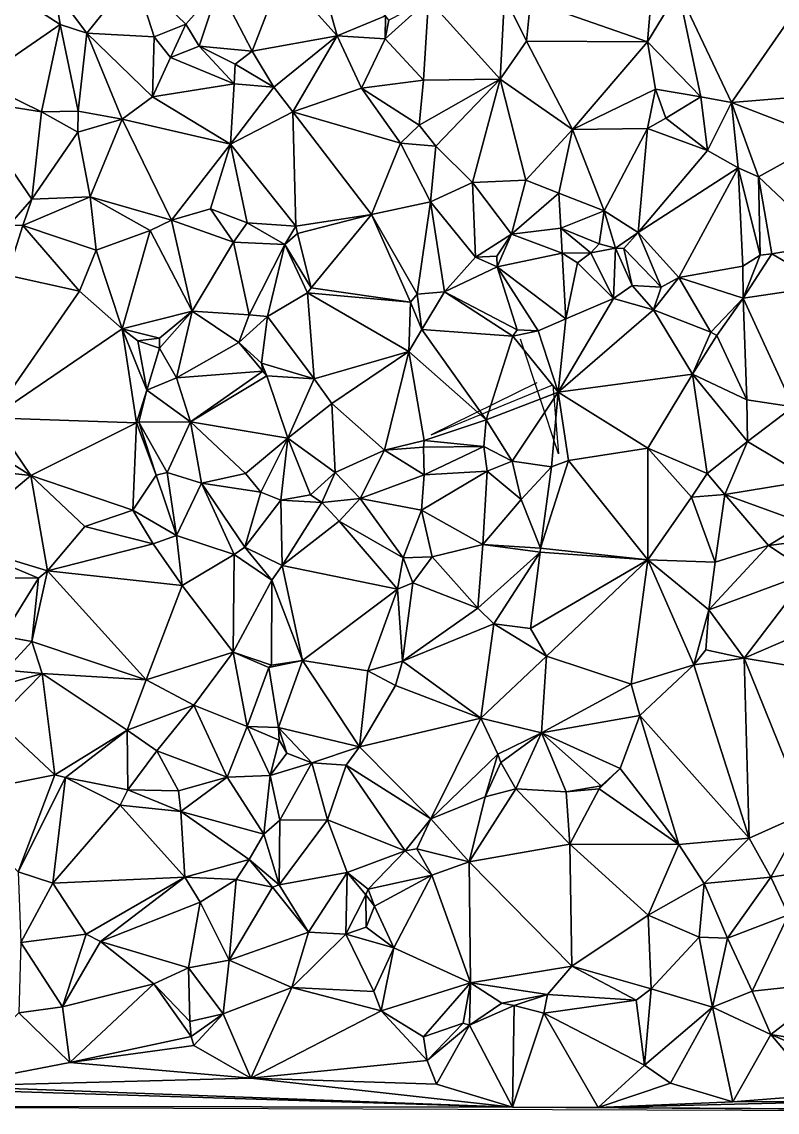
# Model space of a CAD drawing. Header units: metres. Extents: x -15 to 15, y -15 to 15.
# Drawn here: x -4.3 to 4.99, y -14.96 to -1.55 of the extents above; entities that cross this region are included whole.
import ezdxf

# ---------------------------------------------------------------- set-up
doc = ezdxf.new("R2010")
doc.units = ezdxf.units.M
doc.layers.add('CRACKS', color=1, linetype='Continuous')
doc.layers.add('STREET_MESH', color=7, linetype='Continuous')

msp = doc.modelspace()

# ---------------------------------------------------------------- linework, layer by layer
at = {"layer": 'CRACKS'}
msp.add_polyline3d([(2.031, -5.991, 0.1), (0.73, -6.631, 0.1), (2.228, -6.016, 0.1), (2.297, -6.867, 0.1), (1.83, -5.454, 0.1)], dxfattribs=at)
at = {"layer": 'STREET_MESH'}
for points in [[(-4.841, -2.279), (-3.834, -1.588), (-4.76, -0.988)], [(-4.76, -0.988), (-3.834, -1.588), (-3.903, -1.158)], [(-2.921, -0.966), (-3.903, -1.158), (-3.506, -1.691)], [(-2.676, -1.737), (-2.921, -0.966), (-3.506, -1.691)], [(-2.286, -1.581), (-2.921, -0.966), (-2.676, -1.737)], [(-2.286, -1.581), (-1.881, -1.124), (-2.921, -0.966)], [(-1.104, -0.967), (-1.881, -1.124), (-1.47, -1.916)], [(-1.104, -0.967), (-1.47, -1.916), (-0.423, -1.724)], [(-0.628, -0.992), (-1.104, -0.967), (-0.423, -1.724)], [(0.172, -1.48), (-0.628, -0.992), (-0.423, -1.724)], [(-3.903, -1.158), (-3.834, -1.588), (-3.506, -1.691)], [(-1.881, -1.124), (-2.286, -1.581), (-2.123, -1.852)], [(-1.47, -1.916), (-1.881, -1.124), (-2.123, -1.852)], [(3.393, -1.801), (4.051, -2.475), (3.776, -1.169)], [(3.393, -1.801), (3.776, -1.169), (3.434, -1.314)], [(3.776, -1.169), (4.428, -2.547), (5.368, -1.185)], [(3.776, -1.169), (4.051, -2.475), (4.428, -2.547)], [(4.428, -2.547), (5.569, -2.45), (5.368, -1.185)], [(0.167, -1.762), (0.639, -2.271), (0.7, -1.277)], [(0.211, -1.532), (0.167, -1.762), (0.7, -1.277)], [(0.639, -2.271), (1.58, -2.259), (0.7, -1.277)], [(1.58, -2.259), (1.635, -1.24), (0.7, -1.277)], [(1.904, -1.793), (1.635, -1.24), (1.58, -2.259)], [(1.635, -1.24), (1.904, -1.793), (1.953, -1.3)], [(1.904, -1.793), (3.393, -1.801), (1.953, -1.3)], [(1.953, -1.3), (3.393, -1.801), (3.434, -1.314)], [(-3.834, -1.588), (-4.841, -2.279), (-4.061, -2.662)], [(-3.612, -2.65), (-3.834, -1.588), (-4.061, -2.662)], [(-3.834, -1.588), (-3.612, -2.65), (-3.506, -1.691)], [(-2.474, -1.993), (-2.286, -1.581), (-2.676, -1.737)], [(-2.286, -1.581), (-2.474, -1.993), (-2.123, -1.852)], [(0.167, -1.762), (0.172, -1.48), (-0.423, -1.724)], [(0.211, -1.532), (0.172, -1.48), (0.167, -1.762)], [(-3.612, -2.65), (-3.068, -2.752), (-3.506, -1.691)], [(-3.068, -2.752), (-2.696, -2.476), (-3.506, -1.691)], [(-2.696, -2.476), (-2.676, -1.737), (-3.506, -1.691)], [(-2.696, -2.476), (-2.474, -1.993), (-2.676, -1.737)], [(-0.423, -1.724), (-1.47, -1.916), (-1.203, -2.356)], [(-0.969, -2.662), (-0.423, -1.724), (-1.203, -2.356)], [(-0.969, -2.662), (-0.126, -2.37), (-0.423, -1.724)], [(-0.126, -2.37), (0.167, -1.762), (-0.423, -1.724)], [(-2.474, -1.993), (-1.692, -2.314), (-2.123, -1.852)], [(-1.692, -2.314), (-1.679, -2.074), (-2.123, -1.852)], [(-1.679, -2.074), (-1.47, -1.916), (-2.123, -1.852)], [(0.167, -1.762), (-0.126, -2.37), (0.639, -2.271)], [(1.904, -1.793), (1.58, -2.259), (2.472, -2.878)], [(3.393, -1.801), (1.904, -1.793), (2.472, -2.878)], [(3.493, -2.381), (3.393, -1.801), (2.472, -2.878)], [(4.051, -2.475), (3.393, -1.801), (3.493, -2.381)], [(-2.474, -1.993), (-2.696, -2.476), (-1.692, -2.314)], [(-1.47, -1.916), (-1.679, -2.074), (-1.203, -2.356)], [(-1.679, -2.074), (-1.692, -2.314), (-1.203, -2.356)], [(-4.841, -2.279), (-5.022, -2.509), (-4.061, -2.662)], [(-0.126, -2.37), (0.583, -2.823), (0.639, -2.271)], [(0.583, -2.823), (1.58, -2.259), (0.639, -2.271)], [(0.583, -2.823), (0.79, -3.084), (1.58, -2.259)], [(1.58, -2.259), (0.79, -3.084), (1.242, -3.528)], [(1.58, -2.259), (1.242, -3.528), (1.897, -3.5)], [(2.472, -2.878), (1.58, -2.259), (1.897, -3.5)], [(-1.692, -2.314), (-2.696, -2.476), (-1.736, -3.058)], [(-1.692, -2.314), (-1.736, -3.058), (-1.203, -2.356)], [(-1.736, -3.058), (-0.969, -2.662), (-1.203, -2.356)], [(0.354, -3.047), (-0.126, -2.37), (-0.969, -2.662)], [(0.583, -2.823), (-0.126, -2.37), (0.354, -3.047)], [(3.395, -2.865), (3.493, -2.381), (2.472, -2.878)], [(3.395, -2.865), (3.617, -2.737), (3.493, -2.381)], [(3.617, -2.737), (4.051, -2.475), (3.493, -2.381)], [(-4.182, -3.735), (-5.022, -2.509), (-4.458, -4.055)], [(-5.022, -2.509), (-4.182, -3.735), (-4.061, -2.662)], [(-1.736, -3.058), (-2.696, -2.476), (-3.068, -2.752)], [(4.051, -2.475), (3.617, -2.737), (4.133, -3.135)], [(4.428, -2.547), (4.051, -2.475), (4.133, -3.135)], [(4.507, -3.347), (4.428, -2.547), (4.133, -3.135)], [(5.593, -2.998), (5.569, -2.45), (4.428, -2.547)], [(4.757, -3.459), (5.593, -2.998), (4.428, -2.547)], [(4.507, -3.347), (4.757, -3.459), (4.428, -2.547)], [(-4.182, -3.735), (-3.615, -2.91), (-4.061, -2.662)], [(-3.615, -2.91), (-3.612, -2.65), (-4.061, -2.662)], [(-3.612, -2.65), (-3.615, -2.91), (-3.068, -2.752)], [(-0.934, -4.065), (-0.969, -2.662), (-1.736, -3.058)], [(0.354, -3.047), (-0.969, -2.662), (-0.004, -3.922)], [(-0.969, -2.662), (-0.934, -4.065), (-0.004, -3.922)], [(-3.615, -2.91), (-3.462, -3.704), (-3.068, -2.752)], [(-3.462, -3.704), (-2.461, -3.993), (-3.068, -2.752)], [(-2.461, -3.993), (-1.736, -3.058), (-3.068, -2.752)], [(3.617, -2.737), (3.395, -2.865), (4.133, -3.135)], [(-3.615, -2.91), (-4.182, -3.735), (-3.462, -3.704)], [(0.79, -3.084), (0.583, -2.823), (0.354, -3.047)], [(2.304, -3.659), (2.472, -2.878), (1.897, -3.5)], [(2.304, -3.659), (2.861, -3.877), (2.472, -2.878)], [(2.861, -3.877), (3.395, -2.865), (2.472, -2.878)], [(3.395, -2.865), (2.861, -3.877), (3.278, -4.146)], [(3.395, -2.865), (3.278, -4.146), (4.133, -3.135)], [(-2.461, -3.993), (-1.984, -3.854), (-1.736, -3.058)], [(-1.984, -3.854), (-1.533, -4.025), (-1.736, -3.058)], [(-1.533, -4.025), (-0.934, -4.065), (-1.736, -3.058)], [(0.354, -3.047), (-0.004, -3.922), (0.723, -3.766)], [(0.79, -3.084), (0.354, -3.047), (0.723, -3.766)], [(4.757, -3.459), (5.636, -4.289), (5.593, -2.998)], [(1.242, -3.528), (0.79, -3.084), (0.723, -3.766)], [(3.278, -4.146), (4.507, -3.347), (4.133, -3.135)], [(3.779, -4.696), (4.507, -3.347), (3.278, -4.146)], [(4.564, -4.557), (4.507, -3.347), (3.779, -4.696)], [(4.507, -3.347), (4.781, -4.421), (4.757, -3.459)], [(4.564, -4.557), (4.781, -4.421), (4.507, -3.347)], [(4.922, -4.407), (5.636, -4.289), (4.757, -3.459)], [(4.781, -4.421), (4.922, -4.407), (4.757, -3.459)], [(1.279, -4.447), (1.242, -3.528), (0.723, -3.766)], [(1.242, -3.528), (1.72, -4.164), (1.897, -3.5)], [(1.279, -4.447), (1.72, -4.164), (1.242, -3.528)], [(1.72, -4.164), (2.304, -3.659), (1.897, -3.5)], [(-4.291, -4.059), (-4.182, -3.735), (-4.458, -4.055)], [(-3.462, -3.704), (-4.291, -4.059), (-3.389, -4.362)], [(-4.182, -3.735), (-4.291, -4.059), (-3.462, -3.704)], [(-2.727, -4.119), (-3.462, -3.704), (-3.389, -4.362)], [(-2.727, -4.119), (-2.461, -3.993), (-3.462, -3.704)], [(2.327, -4.091), (2.304, -3.659), (1.72, -4.164)], [(2.304, -3.659), (2.327, -4.091), (2.861, -3.877)], [(-1.699, -4.261), (-1.984, -3.854), (-2.461, -3.993)], [(-1.984, -3.854), (-1.699, -4.261), (-1.533, -4.025)], [(-0.004, -3.922), (0.559, -4.902), (0.723, -3.766)], [(0.559, -4.902), (0.895, -4.873), (0.723, -3.766)], [(0.895, -4.873), (1.279, -4.447), (0.723, -3.766)], [(2.327, -4.091), (2.799, -4.284), (2.861, -3.877)], [(2.799, -4.284), (3.001, -4.338), (2.861, -3.877)], [(2.861, -3.877), (3.001, -4.338), (3.278, -4.146)], [(-2.727, -4.119), (-2.208, -5.11), (-2.461, -3.993)], [(-2.208, -5.11), (-1.699, -4.261), (-2.461, -3.993)], [(-0.934, -4.065), (-0.914, -4.156), (-0.004, -3.922)], [(-0.914, -4.156), (-0.744, -4.824), (-0.004, -3.922)], [(-0.744, -4.824), (0.477, -5), (-0.004, -3.922)], [(0.477, -5), (0.559, -4.902), (-0.004, -3.922)], [(-4.483, -4.669), (-4.291, -4.059), (-4.458, -4.055)], [(-3.593, -4.867), (-4.291, -4.059), (-4.483, -4.669)], [(-4.291, -4.059), (-3.593, -4.867), (-3.389, -4.362)], [(-3.071, -5.33), (-2.727, -4.119), (-3.389, -4.362)], [(-2.208, -5.11), (-2.727, -4.119), (-3.071, -5.33)], [(-1.533, -4.025), (-1.699, -4.261), (-1.07, -4.292)], [(-0.934, -4.065), (-1.533, -4.025), (-1.07, -4.292)], [(-0.914, -4.156), (-0.934, -4.065), (-1.07, -4.292)], [(-0.744, -4.824), (-0.914, -4.156), (-1.07, -4.292)], [(2.327, -4.091), (1.72, -4.164), (2.342, -4.398)], [(2.327, -4.091), (2.342, -4.398), (2.695, -4.395)], [(2.799, -4.284), (2.327, -4.091), (2.695, -4.395)], [(3.001, -4.338), (3.1, -4.339), (3.278, -4.146)], [(3.1, -4.339), (3.563, -4.818), (3.278, -4.146)], [(3.563, -4.818), (3.779, -4.696), (3.278, -4.146)], [(-1.699, -4.261), (-2.208, -5.11), (-1.508, -5.156)], [(-1.699, -4.261), (-1.508, -5.156), (-1.07, -4.292)], [(1.538, -4.436), (1.72, -4.164), (1.279, -4.447)], [(1.538, -4.436), (1.543, -4.565), (1.72, -4.164)], [(1.72, -4.164), (1.543, -4.565), (2.342, -4.398)], [(3.001, -4.338), (2.799, -4.284), (2.695, -4.395)], [(5.636, -4.289), (4.922, -4.407), (5.595, -4.798)], [(-3.593, -4.867), (-3.071, -5.33), (-3.389, -4.362)], [(-1.508, -5.156), (-1.281, -5.176), (-1.07, -4.292)], [(-1.281, -5.176), (-0.789, -4.888), (-1.07, -4.292)], [(-0.789, -4.888), (-0.744, -4.824), (-1.07, -4.292)], [(2.342, -4.398), (1.543, -4.565), (2.388, -5.204)], [(2.342, -4.398), (2.53, -4.516), (2.695, -4.395)], [(2.53, -4.516), (2.342, -4.398), (2.388, -5.204)], [(2.53, -4.516), (2.974, -4.955), (2.695, -4.395)], [(2.974, -4.955), (3.001, -4.338), (2.695, -4.395)], [(3.206, -4.797), (3.001, -4.338), (2.974, -4.955)], [(3.001, -4.338), (3.206, -4.797), (3.1, -4.339)], [(3.206, -4.797), (3.563, -4.818), (3.1, -4.339)], [(4.781, -4.421), (4.564, -4.557), (4.57, -4.95)], [(4.922, -4.407), (4.57, -4.95), (5.595, -4.798)], [(4.922, -4.407), (4.781, -4.421), (4.57, -4.95)], [(0.895, -4.873), (1.543, -4.565), (1.279, -4.447)], [(1.543, -4.565), (1.538, -4.436), (1.279, -4.447)], [(2.974, -4.955), (2.53, -4.516), (2.388, -5.204)], [(4.564, -4.557), (3.779, -4.696), (4.57, -4.95)], [(-4.677, -6.422), (-3.593, -4.867), (-4.483, -4.669)], [(1.543, -4.565), (0.895, -4.873), (1.79, -5.343)], [(2.388, -5.204), (1.543, -4.565), (2.046, -5.355)], [(1.543, -4.565), (1.79, -5.343), (2.046, -5.355)], [(-0.744, -4.824), (-0.789, -4.888), (0.477, -5)], [(3.206, -4.797), (2.974, -4.955), (3.468, -5.094)], [(3.563, -4.818), (3.206, -4.797), (3.468, -5.094)], [(4.171, -5.369), (3.779, -4.696), (3.468, -5.094)], [(3.779, -4.696), (3.563, -4.818), (3.468, -5.094)], [(3.779, -4.696), (4.171, -5.369), (4.57, -4.95)], [(4.57, -4.95), (5.186, -6.289), (5.595, -4.798)], [(-3.593, -4.867), (-4.677, -6.422), (-3.071, -5.33)], [(-0.789, -4.888), (-1.281, -5.176), (-0.709, -5.944)], [(0.457, -5.609), (-0.789, -4.888), (-0.709, -5.944)], [(0.477, -5), (-0.789, -4.888), (0.457, -5.609)], [(0.559, -4.902), (0.477, -5), (0.618, -5.337)], [(0.895, -4.873), (0.559, -4.902), (0.618, -5.337)], [(1.735, -5.419), (0.895, -4.873), (0.618, -5.337)], [(0.895, -4.873), (1.735, -5.419), (1.79, -5.343)], [(2.974, -4.955), (2.293, -6.107), (3.468, -5.094)], [(2.974, -4.955), (2.388, -5.204), (2.293, -6.107)], [(4.57, -4.95), (4.171, -5.369), (4.244, -5.412)], [(4.615, -6.204), (4.57, -4.95), (4.244, -5.412)], [(4.615, -6.204), (5.186, -6.289), (4.57, -4.95)], [(0.477, -5), (0.457, -5.609), (0.618, -5.337)], [(2.293, -6.107), (3.948, -5.885), (3.468, -5.094)], [(3.948, -5.885), (4.171, -5.369), (3.468, -5.094)], [(-2.612, -5.443), (-2.208, -5.11), (-3.071, -5.33)], [(-2.609, -5.568), (-2.208, -5.11), (-2.612, -5.443)], [(-2.609, -5.568), (-2.402, -5.933), (-2.208, -5.11)], [(-2.208, -5.11), (-2.402, -5.933), (-1.634, -5.495)], [(-1.508, -5.156), (-2.208, -5.11), (-1.634, -5.495)], [(-1.281, -5.176), (-1.508, -5.156), (-1.634, -5.495)], [(-1.355, -5.749), (-1.281, -5.176), (-1.634, -5.495)], [(-1.281, -5.176), (-1.355, -5.749), (-0.709, -5.944)], [(2.293, -6.107), (2.388, -5.204), (2.046, -5.355)], [(-4.677, -6.422), (-2.895, -6.484), (-3.071, -5.33)], [(-2.895, -6.484), (-2.764, -6.084), (-3.071, -5.33)], [(-2.876, -5.475), (-2.612, -5.443), (-3.071, -5.33)], [(-2.764, -6.084), (-2.876, -5.475), (-3.071, -5.33)], [(0.457, -5.609), (1.409, -6.449), (0.618, -5.337)], [(1.409, -6.449), (1.735, -5.419), (0.618, -5.337)], [(1.79, -5.343), (1.735, -5.419), (2.046, -5.355)], [(1.735, -5.419), (2.293, -6.107), (2.046, -5.355)], [(-2.876, -5.475), (-2.609, -5.568), (-2.612, -5.443)], [(-2.609, -5.568), (-2.876, -5.475), (-2.764, -6.084)], [(-2.402, -5.933), (-1.338, -5.851), (-1.634, -5.495)], [(-1.338, -5.851), (-1.355, -5.749), (-1.634, -5.495)], [(1.735, -5.419), (1.409, -6.449), (2.293, -6.107)], [(4.171, -5.369), (3.948, -5.885), (4.244, -5.412)], [(3.948, -5.885), (4.615, -6.204), (4.244, -5.412)], [(-2.402, -5.933), (-2.609, -5.568), (-2.764, -6.084)], [(-0.491, -6.247), (0.457, -5.609), (-0.709, -5.944)], [(-0.491, -6.247), (0.156, -6.819), (0.457, -5.609)], [(0.156, -6.819), (0.644, -6.704), (0.457, -5.609)], [(0.644, -6.704), (1.409, -6.449), (0.457, -5.609)], [(-1.355, -5.749), (-1.291, -5.905), (-0.709, -5.944)], [(-1.355, -5.749), (-1.338, -5.851), (-1.291, -5.905)], [(-2.402, -5.933), (-2.229, -6.473), (-1.338, -5.851)], [(-1.338, -5.851), (-2.229, -6.473), (-1.291, -5.905)], [(3.396, -6.797), (3.948, -5.885), (2.293, -6.107)], [(3.948, -5.885), (3.396, -6.797), (4.129, -7.109)], [(4.625, -6.714), (3.948, -5.885), (4.129, -7.109)], [(3.948, -5.885), (4.625, -6.714), (4.615, -6.204)], [(-2.229, -6.473), (-2.402, -5.933), (-2.764, -6.084)], [(-2.229, -6.473), (-1.032, -6.672), (-1.291, -5.905)], [(-1.291, -5.905), (-1.032, -6.672), (-0.709, -5.944)], [(-1.032, -6.672), (-0.491, -6.247), (-0.709, -5.944)], [(-2.895, -6.484), (-2.863, -6.476), (-2.764, -6.084)], [(-2.863, -6.476), (-2.229, -6.473), (-2.764, -6.084)], [(1.409, -6.449), (1.73, -6.958), (2.293, -6.107)], [(1.73, -6.958), (2.212, -7.024), (2.293, -6.107)], [(2.293, -6.107), (2.212, -7.024), (2.422, -6.947)], [(3.396, -6.797), (2.293, -6.107), (2.422, -6.947)], [(-1.032, -6.672), (-0.45, -7.095), (-0.491, -6.247)], [(-0.491, -6.247), (-0.45, -7.095), (0.156, -6.819)], [(4.625, -6.714), (5.186, -6.289), (4.615, -6.204)], [(5.417, -7.189), (5.186, -6.289), (4.625, -6.714)], [(-4.194, -7.134), (-4.677, -6.422), (-5.09, -6.571)], [(-2.895, -6.484), (-4.677, -6.422), (-4.194, -7.134)], [(-2.938, -7.557), (-2.895, -6.484), (-4.194, -7.134)], [(-2.938, -7.557), (-2.652, -7.129), (-2.895, -6.484)], [(-2.652, -7.129), (-2.863, -6.476), (-2.895, -6.484)], [(-2.229, -6.473), (-2.863, -6.476), (-2.516, -7.094)], [(-2.863, -6.476), (-2.652, -7.129), (-2.516, -7.094)], [(-2.092, -7.227), (-2.229, -6.473), (-2.516, -7.094)], [(-2.229, -6.473), (-2.092, -7.227), (-1.552, -7.109)], [(-2.229, -6.473), (-1.552, -7.109), (-1.032, -6.672)], [(1.379, -6.774), (1.409, -6.449), (0.644, -6.704)], [(1.409, -6.449), (1.379, -6.774), (1.73, -6.958)], [(-5.567, -6.981), (-4.194, -7.134), (-5.09, -6.571)], [(-1.552, -7.109), (-1.363, -7.337), (-1.032, -6.672)], [(-1.363, -7.337), (-1.117, -7.437), (-1.032, -6.672)], [(-1.032, -6.672), (-1.117, -7.437), (-0.751, -7.37)], [(-0.45, -7.095), (-1.032, -6.672), (-0.751, -7.37)], [(0.644, -6.704), (0.156, -6.819), (0.636, -6.785)], [(1.379, -6.774), (0.644, -6.704), (0.636, -6.785)], [(-0.45, -7.095), (-0.142, -7.417), (0.156, -6.819)], [(-0.142, -7.417), (0.645, -7.126), (0.156, -6.819)], [(0.156, -6.819), (0.645, -7.126), (0.636, -6.785)], [(0.645, -7.126), (1.379, -6.774), (0.636, -6.785)], [(1.421, -7.081), (1.379, -6.774), (0.645, -7.126)], [(1.379, -6.774), (1.421, -7.081), (1.73, -6.958)], [(3.397, -8.168), (3.396, -6.797), (2.422, -6.947)], [(3.396, -6.797), (3.936, -7.4), (4.129, -7.109)], [(3.936, -7.4), (3.396, -6.797), (3.397, -8.168)], [(4.343, -7.365), (4.625, -6.714), (4.129, -7.109)], [(4.343, -7.365), (5.417, -7.189), (4.625, -6.714)], [(1.73, -6.958), (1.421, -7.081), (1.837, -7.427)], [(2.212, -7.024), (1.73, -6.958), (1.837, -7.427)], [(2.212, -7.024), (2.076, -8.026), (2.422, -6.947)], [(2.076, -8.026), (3.397, -8.168), (2.422, -6.947)], [(-5.567, -6.981), (-5.163, -7.949), (-4.194, -7.134)], [(-2.652, -7.129), (-2.401, -7.872), (-2.516, -7.094)], [(-2.401, -7.872), (-2.092, -7.227), (-2.516, -7.094)], [(-0.613, -7.466), (-0.45, -7.095), (-0.751, -7.37)], [(-0.45, -7.095), (-0.613, -7.466), (-0.142, -7.417)], [(0.614, -7.559), (1.421, -7.081), (0.645, -7.126)], [(1.421, -7.081), (0.614, -7.559), (1.367, -7.983)], [(1.421, -7.081), (1.367, -7.983), (1.837, -7.427)], [(2.076, -8.026), (2.212, -7.024), (1.837, -7.427)], [(-5.163, -7.949), (-3.986, -8.304), (-4.194, -7.134)], [(-4.194, -7.134), (-3.986, -8.304), (-3.529, -7.758)], [(-2.938, -7.557), (-4.194, -7.134), (-3.529, -7.758)], [(-2.401, -7.872), (-2.652, -7.129), (-2.938, -7.557)], [(-1.692, -8.103), (-2.092, -7.227), (-2.401, -7.872)], [(-2.092, -7.227), (-1.363, -7.337), (-1.552, -7.109)], [(-2.092, -7.227), (-1.692, -8.103), (-1.562, -8.014)], [(-1.363, -7.337), (-2.092, -7.227), (-1.562, -8.014)], [(-0.142, -7.417), (0.614, -7.559), (0.645, -7.126)], [(3.936, -7.4), (4.343, -7.365), (4.129, -7.109)], [(5.417, -7.189), (4.343, -7.365), (5.325, -7.721)], [(-1.117, -7.437), (-1.363, -7.337), (-1.562, -8.014)], [(-1.117, -7.437), (-0.613, -7.466), (-0.751, -7.37)], [(4.343, -7.365), (3.936, -7.4), (4.227, -8.2)], [(4.343, -7.365), (4.227, -8.2), (4.882, -7.992)], [(5.325, -7.721), (4.343, -7.365), (4.882, -7.992)], [(-1.102, -8.239), (-1.117, -7.437), (-1.562, -8.014)], [(-1.117, -7.437), (-1.102, -8.239), (-0.613, -7.466)], [(-0.613, -7.466), (-1.102, -8.239), (-0.398, -7.694)], [(-0.613, -7.466), (-0.398, -7.694), (-0.142, -7.417)], [(-0.398, -7.694), (0.387, -8.144), (-0.142, -7.417)], [(0.387, -8.144), (0.614, -7.559), (-0.142, -7.417)], [(1.367, -7.983), (2.076, -8.026), (1.837, -7.427)], [(4.227, -8.2), (3.936, -7.4), (3.397, -8.168)], [(-2.688, -7.973), (-2.938, -7.557), (-3.529, -7.758)], [(-2.401, -7.872), (-2.938, -7.557), (-2.688, -7.973)], [(0.614, -7.559), (0.387, -8.144), (0.745, -8.131)], [(1.367, -7.983), (0.614, -7.559), (0.745, -8.131)], [(-3.986, -8.304), (-2.688, -7.973), (-3.529, -7.758)], [(-1.102, -8.239), (0.317, -8.529), (-0.398, -7.694)], [(0.317, -8.529), (0.387, -8.144), (-0.398, -7.694)], [(5.299, -7.941), (5.325, -7.721), (4.882, -7.992)], [(-2.401, -7.872), (-2.688, -7.973), (-2.333, -8.486)], [(-1.692, -8.103), (-2.401, -7.872), (-2.333, -8.486)], [(-4.1, -8.396), (-5.163, -7.949), (-5.149, -8.381)], [(-5.163, -7.949), (-4.1, -8.396), (-3.986, -8.304)], [(-2.688, -7.973), (-3.986, -8.304), (-2.333, -8.486)], [(-1.562, -8.014), (-1.692, -8.103), (-1.227, -8.42)], [(-1.102, -8.239), (-1.562, -8.014), (-1.227, -8.42)], [(1.305, -8.766), (1.367, -7.983), (0.745, -8.131)], [(1.367, -7.983), (1.305, -8.766), (2.071, -8.077)], [(2.076, -8.026), (1.367, -7.983), (2.071, -8.077)], [(3.397, -8.168), (2.076, -8.026), (2.071, -8.077)], [(4.882, -7.992), (4.227, -8.2), (4.149, -8.783)], [(5.386, -8.327), (4.882, -7.992), (4.149, -8.783)], [(5.386, -8.327), (5.299, -7.941), (4.882, -7.992)], [(-1.692, -8.103), (-2.333, -8.486), (-1.706, -9.305)], [(-1.692, -8.103), (-1.706, -9.305), (-1.227, -8.42)], [(0.387, -8.144), (0.317, -8.529), (0.508, -8.451)], [(0.387, -8.144), (0.508, -8.451), (0.745, -8.131)], [(0.508, -8.451), (1.305, -8.766), (0.745, -8.131)], [(1.305, -8.766), (1.501, -8.956), (2.071, -8.077)], [(1.501, -8.956), (1.954, -9.012), (2.071, -8.077)], [(1.954, -9.012), (3.397, -8.168), (2.071, -8.077)], [(3.397, -8.168), (1.954, -9.012), (2.151, -9.356)], [(3.193, -9.697), (3.397, -8.168), (2.151, -9.356)], [(3.397, -8.168), (3.193, -9.697), (3.964, -9.462)], [(3.397, -8.168), (3.964, -9.462), (4.149, -8.783)], [(4.227, -8.2), (3.397, -8.168), (4.149, -8.783)], [(-3.986, -8.304), (-4.1, -8.396), (-4.18, -9.173)], [(-2.776, -9.646), (-3.986, -8.304), (-4.18, -9.173)], [(-3.986, -8.304), (-2.776, -9.646), (-2.333, -8.486)], [(-1.102, -8.239), (-1.227, -8.42), (-0.851, -9.407)], [(0.317, -8.529), (-1.102, -8.239), (-0.851, -9.407)], [(-4.537, -9.109), (-4.1, -8.396), (-5.149, -8.381)], [(-4.1, -8.396), (-4.537, -9.109), (-4.18, -9.173)], [(-1.706, -9.305), (-1.231, -9.465), (-1.227, -8.42)], [(-1.227, -8.42), (-1.231, -9.465), (-0.851, -9.407)], [(4.583, -9.379), (5.386, -8.327), (4.149, -8.783)], [(5.626, -8.926), (5.386, -8.327), (4.583, -9.379)], [(-2.333, -8.486), (-2.776, -9.646), (-1.706, -9.305)], [(-0.047, -9.533), (0.317, -8.529), (-0.851, -9.407)], [(0.317, -8.529), (-0.047, -9.533), (0.381, -9.414)], [(0.508, -8.451), (0.317, -8.529), (0.381, -9.414)], [(1.305, -8.766), (0.508, -8.451), (0.381, -9.414)], [(1.501, -8.956), (1.305, -8.766), (0.381, -9.414)], [(3.964, -9.462), (4.11, -9.278), (4.149, -8.783)], [(4.11, -9.278), (4.583, -9.379), (4.149, -8.783)], [(1.501, -8.956), (0.381, -9.414), (1.343, -10.115)], [(2.151, -9.356), (1.501, -8.956), (1.343, -10.115)], [(1.954, -9.012), (1.501, -8.956), (2.151, -9.356)], [(5.9, -9.595), (5.626, -8.926), (4.583, -9.379)], [(-4.18, -9.173), (-4.537, -9.109), (-4.506, -9.525)], [(-4.18, -9.173), (-4.506, -9.525), (-4.055, -9.567)], [(-2.776, -9.646), (-4.18, -9.173), (-4.055, -9.567)], [(-2.776, -9.646), (-2.188, -9.955), (-1.706, -9.305)], [(-2.188, -9.955), (-1.533, -10.22), (-1.706, -9.305)], [(-1.265, -9.493), (-1.231, -9.465), (-1.706, -9.305)], [(-1.533, -10.22), (-1.265, -9.493), (-1.706, -9.305)], [(2.089, -10.299), (2.151, -9.356), (1.343, -10.115)], [(2.089, -10.299), (3.193, -9.697), (2.151, -9.356)], [(4.583, -9.379), (4.11, -9.278), (3.964, -9.462)], [(4.643, -11.592), (4.583, -9.379), (3.964, -9.462)], [(5.9, -9.595), (4.583, -9.379), (5.35, -11.275)], [(4.583, -9.379), (4.643, -11.592), (5.35, -11.275)], [(-1.533, -10.22), (-1.146, -10.233), (-1.265, -9.493)], [(-1.231, -9.465), (-1.265, -9.493), (-0.851, -9.407)], [(-1.265, -9.493), (-1.146, -10.233), (-0.851, -9.407)], [(-1.146, -10.233), (-0.148, -10.47), (-0.851, -9.407)], [(-0.148, -10.47), (-0.047, -9.533), (-0.851, -9.407)], [(-0.047, -9.533), (0.291, -9.717), (0.381, -9.414)], [(0.381, -9.414), (0.291, -9.717), (1.343, -10.115)], [(3.193, -9.697), (3.299, -10.083), (3.964, -9.462)], [(3.299, -10.083), (4.643, -11.592), (3.964, -9.462)], [(-4.506, -9.525), (-4.624, -9.731), (-4.055, -9.567)], [(-4.624, -9.731), (-4.618, -10.14), (-4.055, -9.567)], [(-4.618, -10.14), (-3.896, -10.812), (-4.055, -9.567)], [(-3.007, -10.266), (-2.776, -9.646), (-4.055, -9.567)], [(-3.896, -10.812), (-3.007, -10.266), (-4.055, -9.567)], [(-3.007, -10.266), (-2.188, -9.955), (-2.776, -9.646)], [(0.291, -9.717), (-0.047, -9.533), (-0.148, -10.47)], [(0.291, -9.717), (-0.148, -10.47), (1.343, -10.115)], [(3.193, -9.697), (2.089, -10.299), (3.299, -10.083)], [(-2.188, -9.955), (-3.007, -10.266), (-2.641, -10.52)], [(-1.777, -10.844), (-2.188, -9.955), (-2.641, -10.52)], [(-1.777, -10.844), (-1.533, -10.22), (-2.188, -9.955)], [(-5.302, -11.094), (-3.896, -10.812), (-4.618, -10.14)], [(-0.148, -10.47), (0.727, -11.355), (1.343, -10.115)], [(0.727, -11.355), (1.55, -10.558), (1.343, -10.115)], [(1.55, -10.558), (2.089, -10.299), (1.343, -10.115)], [(2.089, -10.299), (3.055, -10.735), (3.299, -10.083)], [(3.299, -10.083), (3.055, -10.735), (3.78, -11.671)], [(4.643, -11.592), (3.299, -10.083), (3.78, -11.671)], [(-3.766, -10.846), (-3.007, -10.266), (-3.896, -10.812)], [(-3.007, -10.266), (-3.766, -10.846), (-2.998, -10.999)], [(-2.641, -10.52), (-3.007, -10.266), (-2.998, -10.999)], [(-1.533, -10.22), (-1.777, -10.844), (-1.248, -10.821)], [(-1.138, -10.388), (-1.533, -10.22), (-1.248, -10.821)], [(-1.533, -10.22), (-1.138, -10.388), (-1.146, -10.233)], [(-0.735, -10.665), (-1.146, -10.233), (-1.045, -10.546)], [(-1.146, -10.233), (-0.735, -10.665), (-0.148, -10.47)], [(-1.146, -10.233), (-1.138, -10.388), (-1.045, -10.546)], [(2.089, -10.299), (1.55, -10.558), (1.589, -10.663)], [(1.773, -10.985), (2.089, -10.299), (1.589, -10.663)], [(2.392, -11.021), (2.089, -10.299), (1.773, -10.985)], [(2.089, -10.299), (2.392, -11.021), (2.821, -10.948)], [(3.055, -10.735), (2.089, -10.299), (2.821, -10.948)], [(-1.138, -10.388), (-1.248, -10.821), (-1.045, -10.546)], [(-2.376, -11.009), (-2.641, -10.52), (-2.998, -10.999)], [(-2.376, -11.009), (-1.777, -10.844), (-2.641, -10.52)], [(-1.248, -10.821), (-0.735, -10.665), (-1.045, -10.546)], [(-0.735, -10.665), (-0.312, -10.696), (-0.148, -10.47)], [(-0.312, -10.696), (0.727, -11.355), (-0.148, -10.47)], [(1.55, -10.558), (0.727, -11.355), (1.398, -11.086)], [(1.589, -10.663), (1.55, -10.558), (1.398, -11.086)], [(-0.735, -10.665), (-1.248, -10.821), (-1.131, -11.371)], [(-0.545, -11.368), (-0.735, -10.665), (-1.131, -11.371)], [(-0.735, -10.665), (-0.545, -11.368), (-0.312, -10.696)], [(-0.312, -10.696), (-0.545, -11.368), (0.411, -11.749)], [(0.727, -11.355), (-0.312, -10.696), (0.411, -11.749)], [(1.773, -10.985), (1.589, -10.663), (1.398, -11.086)], [(-3.896, -10.812), (-5.302, -11.094), (-4.35, -12.007)], [(-3.766, -10.846), (-3.896, -10.812), (-4.35, -12.007)], [(-3.766, -10.846), (-4.35, -12.007), (-3.924, -12.144)], [(-3.094, -11.186), (-3.766, -10.846), (-3.924, -12.144)], [(-3.766, -10.846), (-3.094, -11.186), (-2.998, -10.999)], [(-1.777, -10.844), (-2.376, -11.009), (-2.346, -11.263)], [(-1.328, -11.544), (-1.777, -10.844), (-2.346, -11.263)], [(-1.777, -10.844), (-1.328, -11.544), (-1.248, -10.821)], [(-1.248, -10.821), (-1.328, -11.544), (-1.131, -11.371)], [(2.799, -10.987), (3.055, -10.735), (2.821, -10.948)], [(3.055, -10.735), (2.799, -10.987), (3.78, -11.671)], [(1.773, -10.985), (1.199, -11.882), (2.436, -11.665)], [(1.199, -11.882), (1.773, -10.985), (1.398, -11.086)], [(2.392, -11.021), (1.773, -10.985), (2.436, -11.665)], [(2.392, -11.021), (2.799, -10.987), (2.821, -10.948)], [(2.799, -10.987), (2.392, -11.021), (2.436, -11.665)], [(3.78, -11.671), (2.799, -10.987), (2.436, -11.665)], [(-3.094, -11.186), (-2.346, -11.263), (-2.998, -10.999)], [(-2.346, -11.263), (-2.376, -11.009), (-2.998, -10.999)], [(0.727, -11.355), (1.199, -11.882), (1.398, -11.086)], [(-2.3, -12.072), (-3.094, -11.186), (-3.924, -12.144)], [(-2.346, -11.263), (-3.094, -11.186), (-2.3, -12.072)], [(-1.509, -11.853), (-2.346, -11.263), (-2.3, -12.072)], [(-1.328, -11.544), (-2.346, -11.263), (-1.509, -11.853)], [(-1.328, -11.544), (-1.137, -12.168), (-1.131, -11.371)], [(-1.137, -12.168), (-0.545, -11.368), (-1.131, -11.371)], [(-0.545, -11.368), (-1.137, -12.168), (-0.302, -12.015)], [(-0.545, -11.368), (-0.302, -12.015), (0.411, -11.749)], [(0.555, -11.722), (0.727, -11.355), (0.411, -11.749)], [(0.727, -11.355), (0.555, -11.722), (1.199, -11.882)], [(4.643, -11.592), (4.91, -12.07), (5.35, -11.275)], [(4.91, -12.07), (6.164, -11.877), (5.35, -11.275)], [(-1.328, -11.544), (-1.509, -11.853), (-1.137, -12.168)], [(1.199, -11.882), (2.461, -13.166), (2.436, -11.665)], [(3.401, -12.539), (3.78, -11.671), (2.436, -11.665)], [(2.461, -13.166), (3.401, -12.539), (2.436, -11.665)], [(4.092, -12.149), (4.643, -11.592), (3.78, -11.671)], [(4.643, -11.592), (4.092, -12.149), (4.91, -12.07)], [(-0.302, -12.015), (-0.045, -12.22), (0.411, -11.749)], [(-0.045, -12.22), (0.741, -12.046), (0.411, -11.749)], [(0.741, -12.046), (0.555, -11.722), (0.411, -11.749)], [(0.555, -11.722), (0.741, -12.046), (1.199, -11.882)], [(4.092, -12.149), (3.78, -11.671), (3.401, -12.539)], [(-1.509, -11.853), (-2.3, -12.072), (-1.666, -12.1)], [(-1.221, -12.194), (-1.509, -11.853), (-1.666, -12.1)], [(-1.137, -12.168), (-1.509, -11.853), (-1.221, -12.194)], [(0.741, -12.046), (1.216, -13.373), (1.199, -11.882)], [(1.216, -13.373), (2.461, -13.166), (1.199, -11.882)], [(6.164, -11.877), (4.91, -12.07), (5.129, -12.536)], [(-4.35, -12.007), (-4.317, -12.874), (-3.924, -12.144)], [(-0.302, -12.015), (-1.137, -12.168), (-0.776, -12.748)], [(-0.319, -12.772), (-0.302, -12.015), (-0.776, -12.748)], [(-0.071, -12.291), (-0.302, -12.015), (-0.319, -12.772)], [(-0.302, -12.015), (-0.071, -12.291), (-0.045, -12.22)], [(-0.045, -12.22), (0.035, -12.428), (0.741, -12.046)], [(0.035, -12.428), (0.274, -12.943), (0.741, -12.046)], [(0.274, -12.943), (1.216, -13.373), (0.741, -12.046)], [(-4.317, -12.874), (-3.514, -12.774), (-3.924, -12.144)], [(-3.514, -12.774), (-2.3, -12.072), (-3.924, -12.144)], [(-2.3, -12.072), (-3.514, -12.774), (-3.338, -12.862)], [(-2.11, -12.381), (-2.3, -12.072), (-3.338, -12.862)], [(-2.3, -12.072), (-2.11, -12.381), (-1.666, -12.1)], [(-1.666, -12.1), (-2.11, -12.381), (-1.752, -13.093)], [(-1.221, -12.194), (-1.666, -12.1), (-1.752, -13.093)], [(-0.776, -12.748), (-1.221, -12.194), (-1.752, -13.093)], [(-1.137, -12.168), (-1.221, -12.194), (-0.776, -12.748)], [(4.092, -12.149), (3.401, -12.539), (4.028, -12.809)], [(4.376, -12.823), (4.092, -12.149), (4.028, -12.809)], [(4.91, -12.07), (4.092, -12.149), (4.376, -12.823)], [(4.91, -12.07), (4.376, -12.823), (5.129, -12.536)], [(-0.071, -12.291), (-0.319, -12.772), (-0.069, -12.687)], [(-0.071, -12.291), (0.035, -12.428), (-0.045, -12.22)], [(0.035, -12.428), (-0.071, -12.291), (-0.069, -12.687)], [(-2.11, -12.381), (-3.338, -12.862), (-2.254, -13.186)], [(-2.11, -12.381), (-2.254, -13.186), (-1.752, -13.093)], [(0.274, -12.943), (0.035, -12.428), (-0.069, -12.687)], [(3.401, -12.539), (2.461, -13.166), (3.438, -13.444)], [(3.401, -12.539), (3.438, -13.444), (4.028, -12.809)], [(4.376, -12.823), (4.679, -13.472), (5.129, -12.536)], [(5.129, -12.536), (4.679, -13.472), (5.752, -13.36)], [(-0.319, -12.772), (0.274, -12.943), (-0.069, -12.687)], [(-3.514, -12.774), (-4.317, -12.874), (-3.805, -13.665)], [(-3.338, -12.862), (-3.514, -12.774), (-3.805, -13.665)], [(-3.338, -12.862), (-3.805, -13.665), (-2.68, -13.383)], [(-2.254, -13.186), (-3.338, -12.862), (-2.68, -13.383)], [(-0.984, -13.428), (-0.776, -12.748), (-1.752, -13.093)], [(-0.319, -12.772), (-0.776, -12.748), (-0.984, -13.428)], [(0.027, -13.477), (-0.319, -12.772), (-0.984, -13.428)], [(0.027, -13.477), (0.274, -12.943), (-0.319, -12.772)], [(3.438, -13.444), (4.194, -13.672), (4.028, -12.809)], [(4.194, -13.672), (4.376, -12.823), (4.028, -12.809)], [(4.194, -13.672), (4.679, -13.472), (4.376, -12.823)], [(-4.317, -12.874), (-4.341, -13.741), (-3.805, -13.665)], [(0.274, -12.943), (0.027, -13.477), (0.116, -13.716)], [(0.274, -12.943), (0.116, -13.716), (1.216, -13.373)], [(-2.254, -13.186), (-1.828, -13.751), (-1.752, -13.093)], [(-1.828, -13.751), (-0.984, -13.428), (-1.752, -13.093)], [(-2.238, -13.848), (-2.254, -13.186), (-2.68, -13.383)], [(-2.254, -13.186), (-2.238, -13.848), (-1.828, -13.751)], [(2.162, -13.515), (2.461, -13.166), (1.216, -13.373)], [(2.162, -13.515), (3.255, -13.586), (2.461, -13.166)], [(2.461, -13.166), (3.255, -13.586), (3.438, -13.444)], [(-3.805, -13.665), (-3.713, -14.353), (-2.68, -13.383)], [(-3.713, -14.353), (-2.222, -14.033), (-2.68, -13.383)], [(-2.222, -14.033), (-2.238, -13.848), (-2.68, -13.383)], [(0.116, -13.716), (0.637, -14.037), (1.216, -13.373)], [(0.637, -14.037), (1.127, -13.867), (1.216, -13.373)], [(1.127, -13.867), (1.204, -13.893), (1.216, -13.373)], [(1.216, -13.373), (1.204, -13.893), (1.6, -13.62)], [(2.162, -13.515), (1.216, -13.373), (1.6, -13.62)], [(4.679, -13.472), (4.91, -14.008), (5.752, -13.36)], [(4.91, -14.008), (5.601, -14.119), (5.752, -13.36)], [(-0.984, -13.428), (-1.828, -13.751), (-1.487, -14.544)], [(0.116, -13.716), (-0.984, -13.428), (-1.487, -14.544)], [(0.116, -13.716), (0.027, -13.477), (-0.984, -13.428)], [(1.752, -13.652), (2.162, -13.515), (1.6, -13.62)], [(2.162, -13.515), (1.752, -13.652), (2.117, -13.743)], [(3.255, -13.586), (2.162, -13.515), (2.117, -13.743)], [(3.255, -13.586), (3.357, -14.384), (3.438, -13.444)], [(3.357, -14.384), (4.194, -13.672), (3.438, -13.444)], [(4.194, -13.672), (4.91, -14.008), (4.679, -13.472)], [(-3.805, -13.665), (-4.341, -13.741), (-3.713, -14.353)], [(1.204, -13.893), (1.752, -13.652), (1.6, -13.62)], [(1.204, -13.893), (1.731, -14.902), (1.752, -13.652)], [(1.752, -13.652), (1.731, -14.902), (2.117, -13.743)], [(3.357, -14.384), (3.255, -13.586), (2.117, -13.743)], [(4.194, -13.672), (3.357, -14.384), (3.676, -14.604)], [(4.194, -13.672), (3.676, -14.604), (4.444, -14.835)], [(4.91, -14.008), (4.194, -13.672), (4.444, -14.835)], [(-4.341, -13.741), (-5.221, -14.642), (-3.713, -14.353)], [(-2.238, -13.848), (-2.222, -14.033), (-1.828, -13.751)], [(-2.222, -14.033), (-2.187, -14.144), (-1.828, -13.751)], [(-1.828, -13.751), (-2.187, -14.144), (-1.487, -14.544)], [(0.682, -14.325), (0.116, -13.716), (-1.487, -14.544)], [(0.682, -14.325), (0.637, -14.037), (0.116, -13.716)], [(2.117, -13.743), (1.731, -14.902), (2.788, -14.905)], [(3.357, -14.384), (2.117, -13.743), (2.788, -14.905)], [(1.127, -13.867), (0.637, -14.037), (0.682, -14.325)], [(1.204, -13.893), (1.127, -13.867), (0.682, -14.325)], [(0.798, -14.618), (1.204, -13.893), (0.682, -14.325)], [(1.204, -13.893), (0.798, -14.618), (1.731, -14.902)], [(-2.187, -14.144), (-2.222, -14.033), (-3.713, -14.353)], [(5.538, -14.749), (4.91, -14.008), (4.444, -14.835)], [(5.577, -14.293), (4.91, -14.008), (5.538, -14.749)], [(4.91, -14.008), (5.577, -14.293), (5.601, -14.119)], [(-2.187, -14.144), (-3.713, -14.353), (-1.487, -14.544)], [(0.798, -14.618), (0.682, -14.325), (-1.487, -14.544)], [(-3.713, -14.353), (-5.221, -14.642), (-1.487, -14.544)], [(3.676, -14.604), (3.357, -14.384), (2.788, -14.905)], [(-5.221, -14.642), (1.731, -14.902), (-1.487, -14.544)], [(1.731, -14.902), (0.798, -14.618), (-1.487, -14.544)], [(4.444, -14.835), (3.676, -14.604), (2.788, -14.905)], [(1.731, -14.902), (-6.026, -14.657), (-10.604, -14.884)], [(-6.026, -14.657), (1.731, -14.902), (-5.221, -14.642)], [(5.538, -14.749), (4.444, -14.835), (5.807, -14.832)], [(1.731, -14.902), (-10.604, -14.884), (11.548, -14.962)], [(5.807, -14.832), (2.788, -14.905), (11.548, -14.962)], [(5.807, -14.832), (4.444, -14.835), (2.788, -14.905)], [(2.788, -14.905), (1.731, -14.902), (11.548, -14.962)]]:
    msp.add_3dface(points, dxfattribs=at)

doc.saveas('drawing.dxf')
